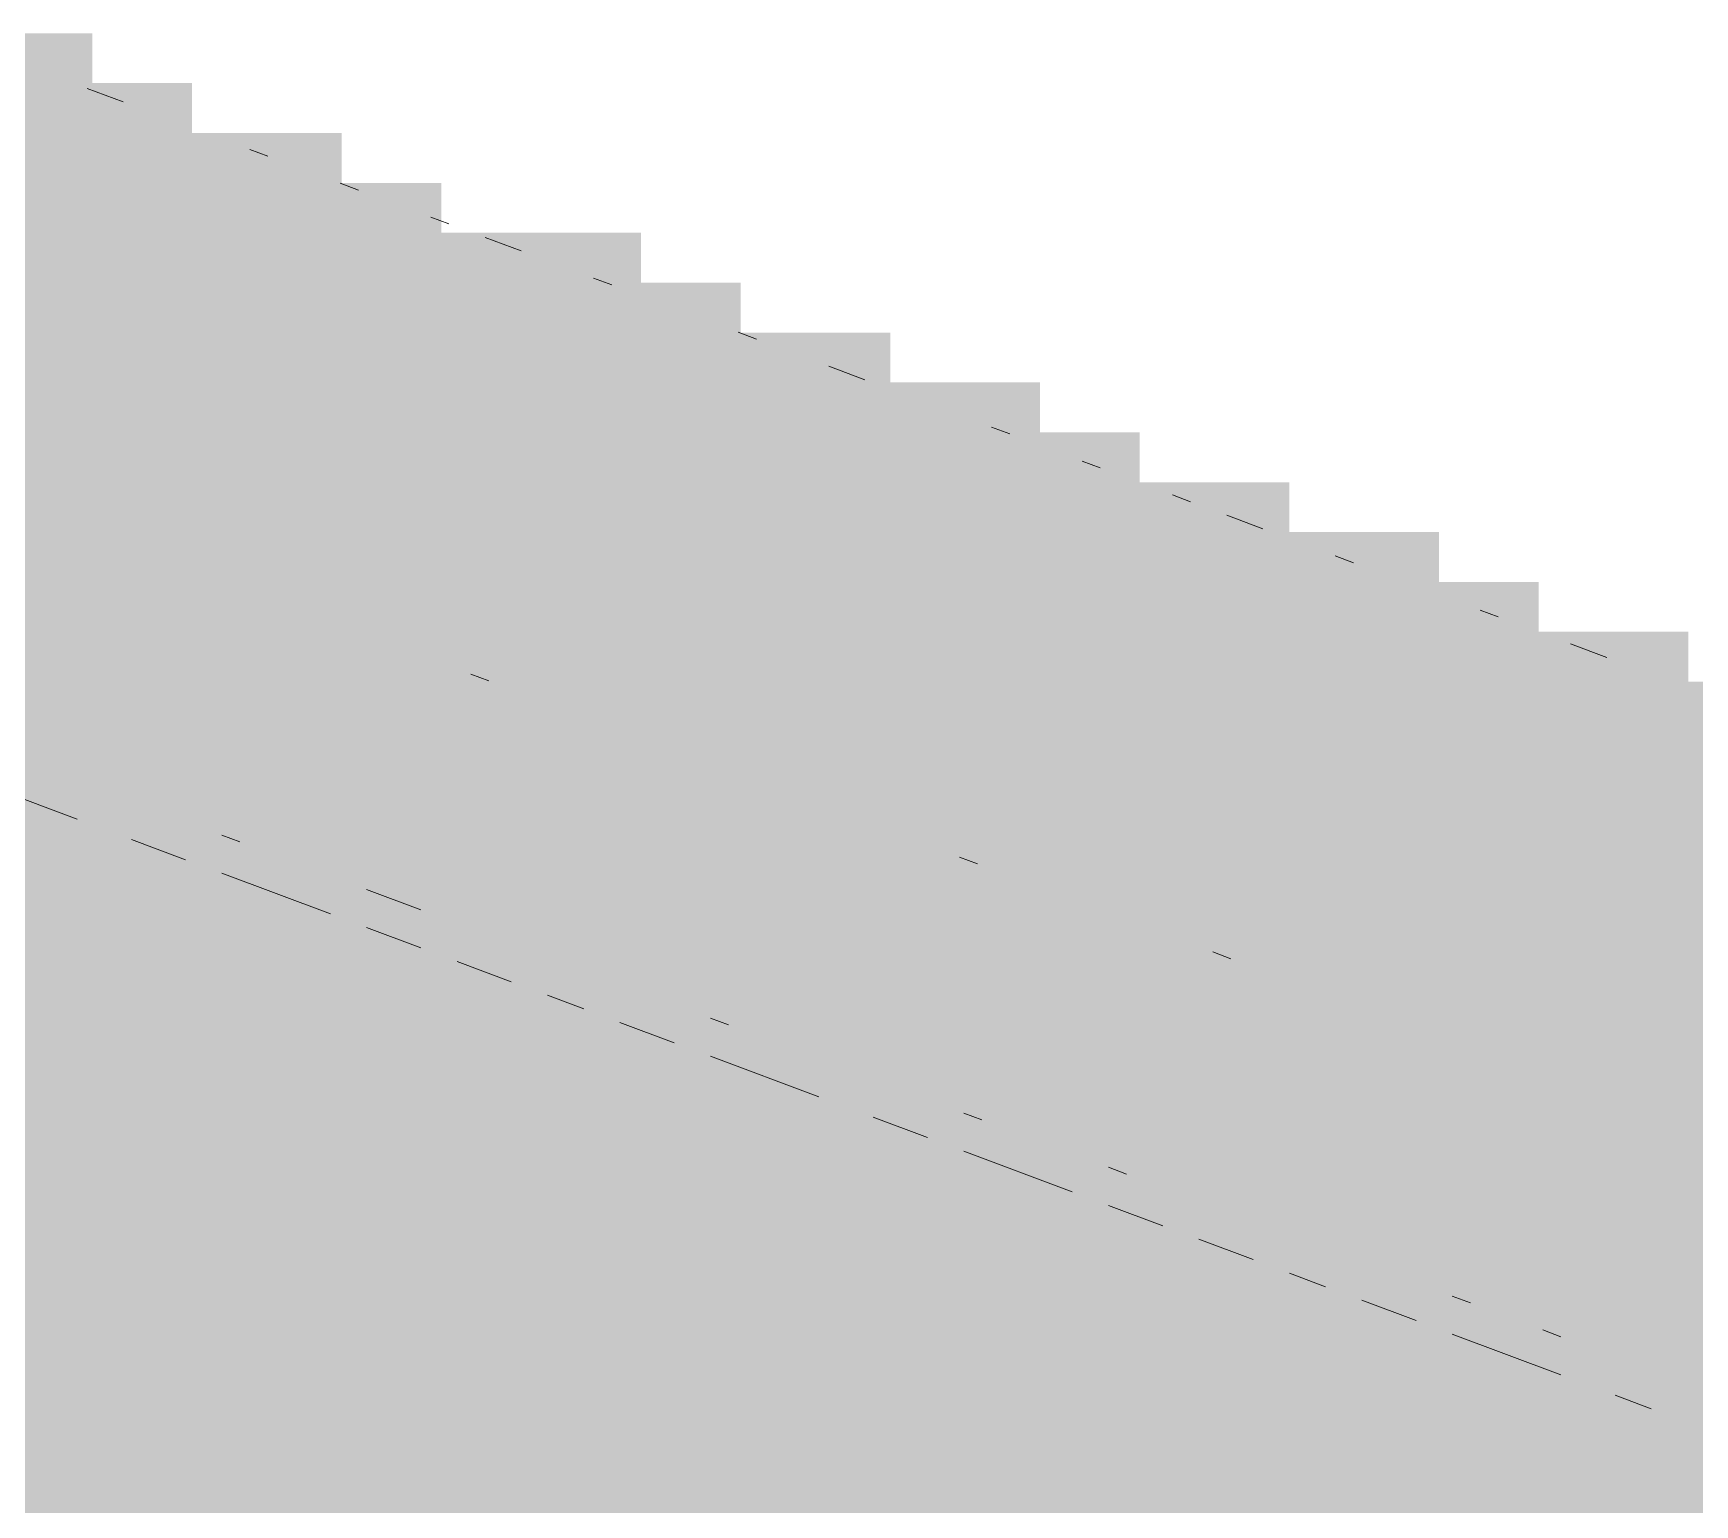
# Paper-space layout '03 3D Building and Roof' of a CAD drawing. Header units: millimetres. Extents: x 5 to 415, y 5 to 292.
# Drawn here: x 163.49 to 169.2, y 117.57 to 122.63 of the extents above; entities that cross this region are included whole.
import ezdxf

# ---------------------------------------------------------------- set-up
doc = ezdxf.new("R2010")
doc.units = ezdxf.units.MM
doc.layers.add('EXISTING', color=7, linetype='Continuous')
doc.layers.add('IMAGES', color=7, linetype='Continuous')

# ---------------------------------------------------------------- blocks, each defined once
blk = doc.blocks.new('SHEET_03')
at = {"layer": 'EXISTING', "color": 250, "lineweight": 9}
for p, q in [((163.6792, 122.4391), (163.8036, 122.3925)), ((164.2387, 122.2295), (164.3009, 122.2062)), ((164.5495, 122.1131), (164.6117, 122.0898)), ((164.8604, 121.9967), (164.9225, 121.9734)), ((165.0468, 121.9268), (165.1712, 121.8802)), ((165.4198, 121.7871), (165.482, 121.7638)), ((165.9171, 121.6008), (165.9793, 121.5775)), ((166.228, 121.4843), (166.3523, 121.4378)), ((166.7874, 121.2748), (166.8496, 121.2515)), ((167.0982, 121.1583), (167.1604, 121.135)), ((167.4091, 121.0419), (167.4712, 121.0186)), ((167.5955, 120.972), (167.7199, 120.9255)), ((167.9685, 120.8323), (168.0307, 120.809)), ((168.4658, 120.646), (168.528, 120.6227)), ((168.7767, 120.5296), (168.901, 120.483)), ((165.0601, 120.4028), (164.9979, 120.4261)), ((163.6448, 119.9278), (163.2718, 120.0676)), ((164.0179, 119.7881), (163.8314, 119.858)), ((164.1422, 119.8726), (164.2044, 119.8493)), ((166.7389, 119.7739), (166.6767, 119.7972)), ((164.5153, 119.6017), (164.1422, 119.7415)), ((164.6397, 119.6863), (164.8262, 119.6164)), ((164.8262, 119.4853), (164.6397, 119.5552)), ((167.6094, 119.4478), (167.5472, 119.4711)), ((165.1371, 119.3688), (164.9506, 119.4387)), ((165.3858, 119.2757), (165.2614, 119.3222)), ((165.6967, 119.1592), (165.5102, 119.2291)), ((165.821, 119.2437), (165.8832, 119.2204)), ((166.1941, 118.9729), (165.821, 119.1126)), ((166.5672, 118.8331), (166.3806, 118.903)), ((166.6915, 118.9176), (166.7537, 118.8943)), ((167.0646, 118.6468), (166.6915, 118.7865)), ((167.189, 118.7313), (167.2511, 118.708)), ((167.3755, 118.5303), (167.189, 118.6002)), ((167.6864, 118.4138), (167.4998, 118.4837)), ((167.9351, 118.3207), (167.8107, 118.3673)), ((168.246, 118.2042), (168.0594, 118.2741)), ((168.3703, 118.2887), (168.4325, 118.2654)), ((168.7434, 118.0179), (168.3703, 118.1576)), ((168.6812, 118.1723), (168.7434, 118.149)), ((169.0543, 117.9014), (168.9299, 117.948))]:
    blk.add_line(p, q, dxfattribs=at)
at = {"layer": 'IMAGES', "color": 7}
for points in [[(163.3549, 122.4571), (163.5262, 122.4571), (163.3549, 122.6286), (163.5262, 122.6286)], [(163.5262, 122.4571), (163.6976, 122.4571), (163.5262, 122.6286), (163.6976, 122.6286)], [(163.1835, 122.2857), (163.5262, 122.2857), (163.1835, 122.4571), (163.5262, 122.4571)], [(163.5262, 122.2857), (163.6976, 122.2857), (163.5262, 122.4571), (163.6976, 122.4571)], [(163.6976, 122.2857), (163.869, 122.2857), (163.6976, 122.4571), (163.869, 122.4571)], [(163.869, 122.2857), (164.0403, 122.2857), (163.869, 122.4571), (164.0403, 122.4571)], [(161.1272, 122.1143), (163.5262, 122.1143), (161.1272, 122.2857), (163.5262, 122.2857)], [(163.5262, 122.1143), (163.6976, 122.1143), (163.5262, 122.2857), (163.6976, 122.2857)], [(163.6976, 122.1143), (163.869, 122.1143), (163.6976, 122.2857), (163.869, 122.2857)], [(163.869, 122.1143), (164.0403, 122.1143), (163.869, 122.2857), (164.0403, 122.2857)], [(164.0403, 122.1143), (164.2117, 122.1143), (164.0403, 122.2857), (164.2117, 122.2857)], [(164.2117, 122.1143), (164.3831, 122.1143), (164.2117, 122.2857), (164.3831, 122.2857)], [(164.3831, 122.1143), (164.5544, 122.1143), (164.3831, 122.2857), (164.5544, 122.2857)], [(161.4699, 121.9429), (164.0403, 121.9429), (161.4699, 122.1143), (164.0403, 122.1143)], [(164.0403, 121.9429), (164.5544, 121.9429), (164.0403, 122.1143), (164.5544, 122.1143)], [(164.5544, 121.9429), (164.7258, 121.9429), (164.5544, 122.1143), (164.7258, 122.1143)], [(164.7258, 121.9429), (164.8971, 121.9429), (164.7258, 122.1143), (164.8971, 122.1143)], [(161.984, 121.7714), (164.5544, 121.7714), (161.984, 121.9429), (164.5544, 121.9429)], [(164.5544, 121.7714), (164.8971, 121.7714), (164.5544, 121.9429), (164.8971, 121.9429)], [(164.8971, 121.7714), (165.2399, 121.7714), (164.8971, 121.9429), (165.2399, 121.9429)], [(165.2399, 121.7714), (165.4112, 121.7714), (165.2399, 121.9429), (165.4112, 121.9429)], [(165.4112, 121.7714), (165.5826, 121.7714), (165.4112, 121.9429), (165.5826, 121.9429)], [(162.3267, 121.6), (164.8971, 121.6), (162.3267, 121.7714), (164.8971, 121.7714)], [(164.8971, 121.6), (165.0685, 121.6), (164.8971, 121.7714), (165.0685, 121.7714)], [(165.0685, 121.6), (165.2399, 121.6), (165.0685, 121.7714), (165.2399, 121.7714)], [(165.2399, 121.6), (165.4112, 121.6), (165.2399, 121.7714), (165.4112, 121.7714)], [(165.4112, 121.6), (165.5826, 121.6), (165.4112, 121.7714), (165.5826, 121.7714)], [(165.5826, 121.6), (165.754, 121.6), (165.5826, 121.7714), (165.754, 121.7714)], [(165.754, 121.6), (165.9253, 121.6), (165.754, 121.7714), (165.9253, 121.7714)], [(162.8408, 121.4286), (165.4112, 121.4286), (162.8408, 121.6), (165.4112, 121.6)], [(165.4112, 121.4286), (165.5826, 121.4286), (165.4112, 121.6), (165.5826, 121.6)], [(165.5826, 121.4286), (165.754, 121.4286), (165.5826, 121.6), (165.754, 121.6)], [(165.754, 121.4286), (165.9253, 121.4286), (165.754, 121.6), (165.9253, 121.6)], [(165.9253, 121.4286), (166.0967, 121.4286), (165.9253, 121.6), (166.0967, 121.6)], [(166.0967, 121.4286), (166.268, 121.4286), (166.0967, 121.6), (166.268, 121.6)], [(166.268, 121.4286), (166.4394, 121.4286), (166.268, 121.6), (166.4394, 121.6)], [(163.3549, 121.2571), (165.754, 121.2571), (163.3549, 121.4286), (165.754, 121.4286)], [(165.754, 121.2571), (165.9253, 121.2571), (165.754, 121.4286), (165.9253, 121.4286)], [(165.9253, 121.2571), (166.268, 121.2571), (165.9253, 121.4286), (166.268, 121.4286)], [(166.268, 121.2571), (166.4394, 121.2571), (166.268, 121.4286), (166.4394, 121.4286)], [(166.4394, 121.2571), (166.6108, 121.2571), (166.4394, 121.4286), (166.6108, 121.4286)], [(166.6108, 121.2571), (166.7821, 121.2571), (166.6108, 121.4286), (166.7821, 121.4286)], [(166.7821, 121.2571), (166.9535, 121.2571), (166.7821, 121.4286), (166.9535, 121.4286)], [(163.3549, 121.0857), (163.6976, 121.0857), (163.3549, 121.2571), (163.6976, 121.2571)], [(163.6976, 121.0857), (166.268, 121.0857), (163.6976, 121.2571), (166.268, 121.2571)], [(166.268, 121.0857), (166.4394, 121.0857), (166.268, 121.2571), (166.4394, 121.2571)], [(166.4394, 121.0857), (166.7821, 121.0857), (166.4394, 121.2571), (166.7821, 121.2571)], [(166.7821, 121.0857), (166.9535, 121.0857), (166.7821, 121.2571), (166.9535, 121.2571)], [(166.9535, 121.0857), (167.1249, 121.0857), (166.9535, 121.2571), (167.1249, 121.2571)], [(167.1249, 121.0857), (167.2962, 121.0857), (167.1249, 121.2571), (167.2962, 121.2571)], [(163.3549, 120.9143), (163.5262, 120.9143), (163.3549, 121.0857), (163.5262, 121.0857)], [(163.5262, 120.9143), (163.6976, 120.9143), (163.5262, 121.0857), (163.6976, 121.0857)], [(163.6976, 120.9143), (164.2117, 120.9143), (163.6976, 121.0857), (164.2117, 121.0857)], [(164.2117, 120.9143), (166.7821, 120.9143), (164.2117, 121.0857), (166.7821, 121.0857)], [(166.7821, 120.9143), (166.9535, 120.9143), (166.7821, 121.0857), (166.9535, 121.0857)], [(166.9535, 120.9143), (167.1249, 120.9143), (166.9535, 121.0857), (167.1249, 121.0857)], [(167.1249, 120.9143), (167.2962, 120.9143), (167.1249, 121.0857), (167.2962, 121.0857)], [(167.2962, 120.9143), (167.4676, 120.9143), (167.2962, 121.0857), (167.4676, 121.0857)], [(167.4676, 120.9143), (167.639, 120.9143), (167.4676, 121.0857), (167.639, 121.0857)], [(167.639, 120.9143), (167.8103, 120.9143), (167.639, 121.0857), (167.8103, 121.0857)], [(163.3549, 120.7429), (163.5262, 120.7429), (163.3549, 120.9143), (163.5262, 120.9143)], [(163.5262, 120.7429), (163.6976, 120.7429), (163.5262, 120.9143), (163.6976, 120.9143)], [(163.6976, 120.7429), (163.869, 120.7429), (163.6976, 120.9143), (163.869, 120.9143)], [(163.869, 120.7429), (164.0403, 120.7429), (163.869, 120.9143), (164.0403, 120.9143)], [(164.0403, 120.7429), (164.2117, 120.7429), (164.0403, 120.9143), (164.2117, 120.9143)], [(164.2117, 120.7429), (164.5544, 120.7429), (164.2117, 120.9143), (164.5544, 120.9143)], [(164.5544, 120.7429), (164.7258, 120.7429), (164.5544, 120.9143), (164.7258, 120.9143)], [(164.7258, 120.7429), (167.1249, 120.7429), (164.7258, 120.9143), (167.1249, 120.9143)], [(167.1249, 120.7429), (167.639, 120.7429), (167.1249, 120.9143), (167.639, 120.9143)], [(167.639, 120.7429), (167.8103, 120.7429), (167.639, 120.9143), (167.8103, 120.9143)], [(167.8103, 120.7429), (167.9817, 120.7429), (167.8103, 120.9143), (167.9817, 120.9143)], [(167.9817, 120.7429), (168.153, 120.7429), (167.9817, 120.9143), (168.153, 120.9143)], [(168.153, 120.7429), (168.3244, 120.7429), (168.153, 120.9143), (168.3244, 120.9143)], [(162.8408, 120.5714), (163.6976, 120.5714), (162.8408, 120.7429), (163.6976, 120.7429)], [(163.6976, 120.5714), (163.869, 120.5714), (163.6976, 120.7429), (163.869, 120.7429)], [(163.869, 120.5714), (164.0403, 120.5714), (163.869, 120.7429), (164.0403, 120.7429)], [(164.0403, 120.5714), (164.2117, 120.5714), (164.0403, 120.7429), (164.2117, 120.7429)], [(164.2117, 120.5714), (164.3831, 120.5714), (164.2117, 120.7429), (164.3831, 120.7429)], [(164.3831, 120.5714), (164.5544, 120.5714), (164.3831, 120.7429), (164.5544, 120.7429)], [(164.5544, 120.5714), (164.7258, 120.5714), (164.5544, 120.7429), (164.7258, 120.7429)], [(164.7258, 120.5714), (165.0685, 120.5714), (164.7258, 120.7429), (165.0685, 120.7429)], [(165.0685, 120.5714), (167.639, 120.5714), (165.0685, 120.7429), (167.639, 120.7429)], [(167.639, 120.5714), (167.8103, 120.5714), (167.639, 120.7429), (167.8103, 120.7429)], [(167.8103, 120.5714), (167.9817, 120.5714), (167.8103, 120.7429), (167.9817, 120.7429)], [(167.9817, 120.5714), (168.153, 120.5714), (167.9817, 120.7429), (168.153, 120.7429)], [(168.153, 120.5714), (168.3244, 120.5714), (168.153, 120.7429), (168.3244, 120.7429)], [(168.3244, 120.5714), (168.4958, 120.5714), (168.3244, 120.7429), (168.4958, 120.7429)], [(168.4958, 120.5714), (168.6671, 120.5714), (168.4958, 120.7429), (168.6671, 120.7429)], [(163.3549, 120.4), (164.2117, 120.4), (163.3549, 120.5714), (164.2117, 120.5714)], [(164.2117, 120.4), (164.3831, 120.4), (164.2117, 120.5714), (164.3831, 120.5714)], [(164.3831, 120.4), (164.5544, 120.4), (164.3831, 120.5714), (164.5544, 120.5714)], [(164.5544, 120.4), (164.7258, 120.4), (164.5544, 120.5714), (164.7258, 120.5714)], [(164.7258, 120.4), (164.8971, 120.4), (164.7258, 120.5714), (164.8971, 120.5714)], [(164.8971, 120.4), (165.0685, 120.4), (164.8971, 120.5714), (165.0685, 120.5714)], [(165.0685, 120.4), (165.5826, 120.4), (165.0685, 120.5714), (165.5826, 120.5714)], [(165.5826, 120.4), (165.754, 120.4), (165.5826, 120.5714), (165.754, 120.5714)], [(165.754, 120.4), (167.9817, 120.4), (165.754, 120.5714), (167.9817, 120.5714)], [(167.9817, 120.4), (168.153, 120.4), (167.9817, 120.5714), (168.153, 120.5714)], [(168.153, 120.4), (168.3244, 120.4), (168.153, 120.5714), (168.3244, 120.5714)], [(168.3244, 120.4), (168.4958, 120.4), (168.3244, 120.5714), (168.4958, 120.5714)], [(168.4958, 120.2286), (168.6671, 120.2286), (168.4958, 120.5714), (168.6671, 120.5714)], [(168.6671, 120.4), (168.8385, 120.4), (168.6671, 120.5714), (168.8385, 120.5714)], [(168.8385, 120.4), (169.0099, 120.4), (168.8385, 120.5714), (169.0099, 120.5714)], [(169.0099, 120.4), (169.1812, 120.4), (169.0099, 120.5714), (169.1812, 120.5714)], [(163.3549, 120.2286), (163.5262, 120.2286), (163.3549, 120.4), (163.5262, 120.4)], [(163.5262, 120.2286), (163.6976, 120.2286), (163.5262, 120.4), (163.6976, 120.4)], [(163.6976, 120.2286), (164.5544, 120.2286), (163.6976, 120.4), (164.5544, 120.4)], [(164.5544, 120.2286), (164.7258, 120.2286), (164.5544, 120.4), (164.7258, 120.4)], [(164.7258, 120.2286), (164.8971, 120.2286), (164.7258, 120.4), (164.8971, 120.4)], [(164.8971, 120.2286), (165.0685, 120.2286), (164.8971, 120.4), (165.0685, 120.4)], [(165.0685, 120.2286), (165.2399, 120.2286), (165.0685, 120.4), (165.2399, 120.4)], [(165.2399, 120.2286), (165.4112, 120.2286), (165.2399, 120.4), (165.4112, 120.4)], [(165.4112, 120.2286), (165.5826, 120.2286), (165.4112, 120.4), (165.5826, 120.4)], [(165.5826, 120.2286), (165.754, 120.2286), (165.5826, 120.4), (165.754, 120.4)], [(165.754, 120.2286), (165.9253, 120.2286), (165.754, 120.4), (165.9253, 120.4)], [(165.9253, 120.2286), (168.4958, 120.2286), (165.9253, 120.4), (168.4958, 120.4)], [(168.6671, 120.2286), (169.0099, 120.2286), (168.6671, 120.4), (169.0099, 120.4)], [(169.0099, 120.2286), (169.1812, 120.2286), (169.0099, 120.4), (169.1812, 120.4)], [(169.1812, 120.2286), (169.3526, 120.2286), (169.1812, 120.4), (169.3526, 120.4)], [(163.3549, 120.0571), (163.5262, 120.0571), (163.3549, 120.2286), (163.5262, 120.2286)], [(163.5262, 120.0571), (163.6976, 120.0571), (163.5262, 120.2286), (163.6976, 120.2286)], [(163.6976, 120.0571), (163.869, 120.0571), (163.6976, 120.2286), (163.869, 120.2286)], [(163.869, 120.0571), (164.3831, 120.0571), (163.869, 120.2286), (164.3831, 120.2286)], [(164.3831, 120.0571), (165.0685, 120.0571), (164.3831, 120.2286), (165.0685, 120.2286)], [(165.0685, 120.0571), (165.2399, 120.0571), (165.0685, 120.2286), (165.2399, 120.2286)], [(165.2399, 120.0571), (165.4112, 120.0571), (165.2399, 120.2286), (165.4112, 120.2286)], [(165.4112, 120.0571), (165.5826, 120.0571), (165.4112, 120.2286), (165.5826, 120.2286)], [(165.5826, 120.0571), (165.754, 120.0571), (165.5826, 120.2286), (165.754, 120.2286)], [(165.754, 120.0571), (165.9253, 120.0571), (165.754, 120.2286), (165.9253, 120.2286)], [(165.9253, 120.0571), (166.6108, 120.0571), (165.9253, 120.2286), (166.6108, 120.2286)], [(166.6108, 120.0571), (169.0099, 120.0571), (166.6108, 120.2286), (169.0099, 120.2286)], [(169.0099, 120.0571), (169.1812, 120.0571), (169.0099, 120.2286), (169.1812, 120.2286)], [(169.1812, 120.0571), (169.5239, 120.0571), (169.1812, 120.2286), (169.5239, 120.2286)], [(163.3549, 119.8857), (163.5262, 119.8857), (163.3549, 120.0571), (163.5262, 120.0571)], [(163.5262, 119.8857), (163.6976, 119.8857), (163.5262, 120.0571), (163.6976, 120.0571)], [(163.6976, 119.8857), (163.869, 119.8857), (163.6976, 120.0571), (163.869, 120.0571)], [(163.869, 119.8857), (164.0403, 119.8857), (163.869, 120.0571), (164.0403, 120.0571)], [(164.0403, 119.8857), (164.3831, 119.8857), (164.0403, 120.0571), (164.3831, 120.0571)], [(164.3831, 119.8857), (164.5544, 119.8857), (164.3831, 120.0571), (164.5544, 120.0571)], [(164.5544, 119.8857), (165.5826, 119.8857), (164.5544, 120.0571), (165.5826, 120.0571)], [(165.5826, 119.8857), (165.754, 119.8857), (165.5826, 120.0571), (165.754, 120.0571)], [(165.754, 119.8857), (165.9253, 119.8857), (165.754, 120.0571), (165.9253, 120.0571)], [(165.9253, 119.8857), (166.0967, 119.8857), (165.9253, 120.0571), (166.0967, 120.0571)], [(166.0967, 119.8857), (166.268, 119.8857), (166.0967, 120.0571), (166.268, 120.0571)], [(166.268, 119.8857), (166.4394, 119.8857), (166.268, 120.0571), (166.4394, 120.0571)], [(166.4394, 119.8857), (166.6108, 119.8857), (166.4394, 120.0571), (166.6108, 120.0571)], [(166.6108, 119.8857), (166.7821, 119.8857), (166.6108, 120.0571), (166.7821, 120.0571)], [(166.7821, 119.8857), (167.1249, 119.8857), (166.7821, 120.0571), (167.1249, 120.0571)], [(167.1249, 119.8857), (169.5239, 119.8857), (167.1249, 120.0571), (169.5239, 120.0571)], [(163.3549, 119.7143), (163.5262, 119.7143), (163.3549, 119.8857), (163.5262, 119.8857)], [(163.5262, 119.7143), (163.6976, 119.7143), (163.5262, 119.8857), (163.6976, 119.8857)], [(163.6976, 119.7143), (163.869, 119.7143), (163.6976, 119.8857), (163.869, 119.8857)], [(163.869, 119.7143), (164.0403, 119.7143), (163.869, 119.8857), (164.0403, 119.8857)], [(164.0403, 119.7143), (164.2117, 119.7143), (164.0403, 119.8857), (164.2117, 119.8857)], [(164.2117, 119.7143), (164.3831, 119.7143), (164.2117, 119.8857), (164.3831, 119.8857)], [(164.3831, 119.7143), (164.8971, 119.7143), (164.3831, 119.8857), (164.8971, 119.8857)], [(164.8971, 119.7143), (165.0685, 119.7143), (164.8971, 119.8857), (165.0685, 119.8857)], [(165.0685, 119.7143), (165.9253, 119.7143), (165.0685, 119.8857), (165.9253, 119.8857)], [(165.9253, 119.7143), (166.268, 119.7143), (165.9253, 119.8857), (166.268, 119.8857)], [(166.268, 119.7143), (166.4394, 119.7143), (166.268, 119.8857), (166.4394, 119.8857)], [(166.4394, 119.7143), (166.6108, 119.7143), (166.4394, 119.8857), (166.6108, 119.8857)], [(166.6108, 119.7143), (166.7821, 119.7143), (166.6108, 119.8857), (166.7821, 119.8857)], [(166.7821, 119.7143), (166.9535, 119.7143), (166.7821, 119.8857), (166.9535, 119.8857)], [(166.9535, 119.7143), (167.1249, 119.7143), (166.9535, 119.8857), (167.1249, 119.8857)], [(167.1249, 119.7143), (167.4676, 119.7143), (167.1249, 119.8857), (167.4676, 119.8857)], [(167.4676, 119.7143), (169.8667, 119.7143), (167.4676, 119.8857), (169.8667, 119.8857)], [(158.0426, 119.5429), (163.5262, 119.5429), (158.0426, 119.7143), (163.5262, 119.7143)], [(163.5262, 119.5429), (163.6976, 119.5429), (163.5262, 119.7143), (163.6976, 119.7143)], [(163.6976, 119.5429), (163.869, 119.5429), (163.6976, 119.7143), (163.869, 119.7143)], [(163.869, 119.5429), (164.0403, 119.5429), (163.869, 119.7143), (164.0403, 119.7143)], [(164.0403, 119.5429), (164.2117, 119.5429), (164.0403, 119.7143), (164.2117, 119.7143)], [(164.2117, 119.5429), (164.5544, 119.5429), (164.2117, 119.7143), (164.5544, 119.7143)], [(164.5544, 119.5429), (164.7258, 119.5429), (164.5544, 119.7143), (164.7258, 119.7143)], [(164.7258, 119.5429), (164.8971, 119.5429), (164.7258, 119.7143), (164.8971, 119.7143)], [(164.8971, 119.5429), (165.0685, 119.5429), (164.8971, 119.7143), (165.0685, 119.7143)], [(165.0685, 119.5429), (165.2399, 119.5429), (165.0685, 119.7143), (165.2399, 119.7143)], [(165.2399, 119.5429), (165.4112, 119.5429), (165.2399, 119.7143), (165.4112, 119.7143)], [(165.4112, 119.5429), (166.4394, 119.5429), (165.4112, 119.7143), (166.4394, 119.7143)], [(166.4394, 119.5429), (166.7821, 119.5429), (166.4394, 119.7143), (166.7821, 119.7143)], [(166.7821, 119.5429), (166.9535, 119.5429), (166.7821, 119.7143), (166.9535, 119.7143)], [(166.9535, 119.5429), (167.1249, 119.5429), (166.9535, 119.7143), (167.1249, 119.7143)], [(167.1249, 119.5429), (167.2962, 119.5429), (167.1249, 119.7143), (167.2962, 119.7143)], [(167.2962, 119.5429), (167.4676, 119.5429), (167.2962, 119.7143), (167.4676, 119.7143)], [(167.4676, 119.5429), (167.9817, 119.5429), (167.4676, 119.7143), (167.9817, 119.7143)], [(167.9817, 119.5429), (170.5521, 119.5429), (167.9817, 119.7143), (170.5521, 119.7143)], [(158.5567, 119.3714), (163.869, 119.3714), (158.5567, 119.5429), (163.869, 119.5429)], [(163.869, 119.3714), (164.2117, 119.3714), (163.869, 119.5429), (164.2117, 119.5429)], [(164.2117, 119.3714), (164.3831, 119.3714), (164.2117, 119.5429), (164.3831, 119.5429)], [(164.3831, 119.3714), (164.5544, 119.3714), (164.3831, 119.5429), (164.5544, 119.5429)], [(164.5544, 119.3714), (164.7258, 119.3714), (164.5544, 119.5429), (164.7258, 119.5429)], [(164.7258, 119.3714), (164.8971, 119.3714), (164.7258, 119.5429), (164.8971, 119.5429)], [(164.8971, 119.3714), (165.0685, 119.3714), (164.8971, 119.5429), (165.0685, 119.5429)], [(165.0685, 119.3714), (165.2399, 119.3714), (165.0685, 119.5429), (165.2399, 119.5429)], [(165.2399, 119.3714), (165.4112, 119.3714), (165.2399, 119.5429), (165.4112, 119.5429)], [(165.4112, 119.3714), (165.5826, 119.3714), (165.4112, 119.5429), (165.5826, 119.5429)], [(165.5826, 119.3714), (165.754, 119.3714), (165.5826, 119.5429), (165.754, 119.5429)], [(165.754, 119.3714), (165.9253, 119.3714), (165.754, 119.5429), (165.9253, 119.5429)], [(165.9253, 119.3714), (166.9535, 119.3714), (165.9253, 119.5429), (166.9535, 119.5429)], [(166.9535, 119.3714), (167.1249, 119.3714), (166.9535, 119.5429), (167.1249, 119.5429)], [(167.1249, 119.3714), (167.2962, 119.3714), (167.1249, 119.5429), (167.2962, 119.5429)], [(167.2962, 119.3714), (167.4676, 119.3714), (167.2962, 119.5429), (167.4676, 119.5429)], [(167.4676, 119.3714), (167.639, 119.3714), (167.4676, 119.5429), (167.639, 119.5429)], [(167.639, 119.3714), (167.8103, 119.3714), (167.639, 119.5429), (167.8103, 119.5429)], [(167.8103, 119.3714), (167.9817, 119.3714), (167.8103, 119.5429), (167.9817, 119.5429)], [(167.9817, 119.3714), (168.3244, 119.3714), (167.9817, 119.5429), (168.3244, 119.5429)], [(168.3244, 119.3714), (170.7235, 119.3714), (168.3244, 119.5429), (170.7235, 119.5429)], [(159.2422, 119.2), (164.3831, 119.2), (159.2422, 119.3714), (164.3831, 119.3714)], [(164.3831, 119.2), (164.7258, 119.2), (164.3831, 119.3714), (164.7258, 119.3714)], [(164.7258, 119.2), (164.8971, 119.2), (164.7258, 119.3714), (164.8971, 119.3714)], [(164.8971, 119.2), (165.2399, 119.2), (164.8971, 119.3714), (165.2399, 119.3714)], [(165.2399, 119.2), (165.4112, 119.2), (165.2399, 119.3714), (165.4112, 119.3714)], [(165.4112, 119.2), (165.5826, 119.2), (165.4112, 119.3714), (165.5826, 119.3714)], [(165.5826, 119.2), (165.754, 119.2), (165.5826, 119.3714), (165.754, 119.3714)], [(165.754, 119.2), (165.9253, 119.2), (165.754, 119.3714), (165.9253, 119.3714)], [(165.9253, 119.2), (166.0967, 119.2), (165.9253, 119.3714), (166.0967, 119.3714)], [(166.0967, 119.2), (167.2962, 119.2), (166.0967, 119.3714), (167.2962, 119.3714)], [(167.2962, 119.2), (167.8103, 119.2), (167.2962, 119.3714), (167.8103, 119.3714)], [(167.8103, 119.2), (167.9817, 119.2), (167.8103, 119.3714), (167.9817, 119.3714)], [(167.9817, 119.2), (168.153, 119.2), (167.9817, 119.3714), (168.153, 119.3714)], [(168.153, 119.2), (168.3244, 119.2), (168.153, 119.3714), (168.3244, 119.3714)], [(168.3244, 119.2), (168.8385, 119.2), (168.3244, 119.3714), (168.8385, 119.3714)], [(168.8385, 119.2), (171.4089, 119.2), (168.8385, 119.3714), (171.4089, 119.3714)], [(159.5849, 119.0286), (164.8971, 119.0286), (159.5849, 119.2), (164.8971, 119.2)], [(164.8971, 119.0286), (165.2399, 119.0286), (164.8971, 119.2), (165.2399, 119.2)], [(165.2399, 119.0286), (165.5826, 119.0286), (165.2399, 119.2), (165.5826, 119.2)], [(165.5826, 119.0286), (165.9253, 119.0286), (165.5826, 119.2), (165.9253, 119.2)], [(165.9253, 119.0286), (166.0967, 119.0286), (165.9253, 119.2), (166.0967, 119.2)], [(166.0967, 119.0286), (166.268, 119.0286), (166.0967, 119.2), (166.268, 119.2)], [(166.268, 119.0286), (166.6108, 119.0286), (166.268, 119.2), (166.6108, 119.2)], [(166.6108, 119.0286), (166.9535, 119.0286), (166.6108, 119.2), (166.9535, 119.2)], [(166.9535, 119.0286), (167.8103, 119.0286), (166.9535, 119.2), (167.8103, 119.2)], [(167.8103, 119.0286), (167.9817, 119.0286), (167.8103, 119.2), (167.9817, 119.2)], [(167.9817, 119.0286), (168.153, 119.0286), (167.9817, 119.2), (168.153, 119.2)], [(168.153, 119.0286), (168.3244, 119.0286), (168.153, 119.2), (168.3244, 119.2)], [(168.3244, 119.0286), (168.4958, 119.0286), (168.3244, 119.2), (168.4958, 119.2)], [(168.4958, 119.0286), (168.8385, 119.0286), (168.4958, 119.2), (168.8385, 119.2)], [(168.8385, 119.0286), (169.1812, 119.0286), (168.8385, 119.2), (169.1812, 119.2)], [(169.1812, 119.0286), (169.3526, 119.0286), (169.1812, 119.2), (169.3526, 119.2)], [(159.9276, 118.8571), (165.2399, 118.8571), (159.9276, 119.0286), (165.2399, 119.0286)], [(165.2399, 118.8571), (165.5826, 118.8571), (165.2399, 119.0286), (165.5826, 119.0286)], [(165.5826, 118.8571), (165.754, 118.8571), (165.5826, 119.0286), (165.754, 119.0286)], [(165.754, 118.8571), (166.0967, 118.8571), (165.754, 119.0286), (166.0967, 119.0286)], [(166.0967, 118.8571), (166.268, 118.8571), (166.0967, 119.0286), (166.268, 119.0286)], [(166.268, 118.8571), (166.4394, 118.8571), (166.268, 119.0286), (166.4394, 119.0286)], [(166.4394, 118.6857), (166.6108, 118.6857), (166.4394, 119.0286), (166.6108, 119.0286)], [(166.6108, 118.8571), (166.9535, 118.8571), (166.6108, 119.0286), (166.9535, 119.0286)], [(166.9535, 118.8571), (167.1249, 118.8571), (166.9535, 119.0286), (167.1249, 119.0286)], [(167.1249, 118.8571), (167.2962, 118.8571), (167.1249, 119.0286), (167.2962, 119.0286)], [(167.2962, 118.8571), (167.4676, 118.8571), (167.2962, 119.0286), (167.4676, 119.0286)], [(167.4676, 118.8571), (168.153, 118.8571), (167.4676, 119.0286), (168.153, 119.0286)], [(168.153, 118.8571), (168.4958, 118.8571), (168.153, 119.0286), (168.4958, 119.0286)], [(168.4958, 118.8571), (168.6671, 118.8571), (168.4958, 119.0286), (168.6671, 119.0286)], [(168.6671, 118.8571), (168.8385, 118.8571), (168.6671, 119.0286), (168.8385, 119.0286)], [(168.8385, 118.8571), (169.0099, 118.8571), (168.8385, 119.0286), (169.0099, 119.0286)], [(169.0099, 118.8571), (169.1812, 118.8571), (169.0099, 119.0286), (169.1812, 119.0286)], [(169.1812, 118.8571), (169.3526, 118.8571), (169.1812, 119.0286), (169.3526, 119.0286)], [(160.6131, 118.6857), (165.754, 118.6857), (160.6131, 118.8571), (165.754, 118.8571)], [(165.754, 118.6857), (166.0967, 118.6857), (165.754, 118.8571), (166.0967, 118.8571)], [(166.0967, 118.6857), (166.268, 118.6857), (166.0967, 118.8571), (166.268, 118.8571)], [(166.268, 118.6857), (166.4394, 118.6857), (166.268, 118.8571), (166.4394, 118.8571)], [(166.6108, 118.6857), (166.7821, 118.6857), (166.6108, 118.8571), (166.7821, 118.8571)], [(166.7821, 118.6857), (166.9535, 118.6857), (166.7821, 118.8571), (166.9535, 118.8571)], [(166.9535, 118.6857), (167.1249, 118.6857), (166.9535, 118.8571), (167.1249, 118.8571)], [(167.1249, 118.6857), (167.2962, 118.6857), (167.1249, 118.8571), (167.2962, 118.8571)], [(167.2962, 118.6857), (167.4676, 118.6857), (167.2962, 118.8571), (167.4676, 118.8571)], [(167.4676, 118.6857), (167.639, 118.6857), (167.4676, 118.8571), (167.639, 118.8571)], [(167.639, 118.6857), (167.9817, 118.6857), (167.639, 118.8571), (167.9817, 118.8571)], [(167.9817, 118.6857), (168.6671, 118.6857), (167.9817, 118.8571), (168.6671, 118.8571)], [(168.6671, 118.6857), (168.8385, 118.6857), (168.6671, 118.8571), (168.8385, 118.8571)], [(168.8385, 118.6857), (169.0099, 118.6857), (168.8385, 118.8571), (169.0099, 118.8571)], [(169.0099, 118.6857), (169.1812, 118.6857), (169.0099, 118.8571), (169.1812, 118.8571)], [(169.1812, 118.6857), (169.3526, 118.6857), (169.1812, 118.8571), (169.3526, 118.8571)], [(160.7844, 118.5143), (166.0967, 118.5143), (160.7844, 118.6857), (166.0967, 118.6857)], [(166.0967, 118.5143), (166.4394, 118.5143), (166.0967, 118.6857), (166.4394, 118.6857)], [(166.4394, 118.5143), (166.6108, 118.5143), (166.4394, 118.6857), (166.6108, 118.6857)], [(166.6108, 118.5143), (166.7821, 118.5143), (166.6108, 118.6857), (166.7821, 118.6857)], [(166.7821, 118.5143), (166.9535, 118.5143), (166.7821, 118.6857), (166.9535, 118.6857)], [(166.9535, 118.5143), (167.4676, 118.5143), (166.9535, 118.6857), (167.4676, 118.6857)], [(167.4676, 118.5143), (167.639, 118.5143), (167.4676, 118.6857), (167.639, 118.6857)], [(167.639, 118.5143), (167.8103, 118.5143), (167.639, 118.6857), (167.8103, 118.6857)], [(167.8103, 118.5143), (167.9817, 118.5143), (167.8103, 118.6857), (167.9817, 118.6857)], [(167.9817, 118.5143), (168.153, 118.5143), (167.9817, 118.6857), (168.153, 118.6857)], [(168.153, 118.5143), (169.1812, 118.5143), (168.153, 118.6857), (169.1812, 118.6857)], [(169.1812, 118.5143), (169.3526, 118.5143), (169.1812, 118.6857), (169.3526, 118.6857)], [(161.4699, 118.3429), (166.6108, 118.3429), (161.4699, 118.5143), (166.6108, 118.5143)], [(166.6108, 118.3429), (166.7821, 118.3429), (166.6108, 118.5143), (166.7821, 118.5143)], [(166.7821, 118.3429), (166.9535, 118.3429), (166.7821, 118.5143), (166.9535, 118.5143)], [(166.9535, 118.3429), (167.1249, 118.3429), (166.9535, 118.5143), (167.1249, 118.5143)], [(167.1249, 118.3429), (167.2962, 118.3429), (167.1249, 118.5143), (167.2962, 118.5143)], [(167.2962, 118.3429), (167.4676, 118.3429), (167.2962, 118.5143), (167.4676, 118.5143)], [(167.4676, 118.3429), (167.8103, 118.3429), (167.4676, 118.5143), (167.8103, 118.5143)], [(167.8103, 118.3429), (167.9817, 118.3429), (167.8103, 118.5143), (167.9817, 118.5143)], [(167.9817, 118.3429), (168.153, 118.3429), (167.9817, 118.5143), (168.153, 118.5143)], [(168.153, 118.3429), (168.4958, 118.3429), (168.153, 118.5143), (168.4958, 118.5143)], [(168.4958, 118.3429), (168.6671, 118.3429), (168.4958, 118.5143), (168.6671, 118.5143)], [(168.6671, 118.3429), (169.5239, 118.3429), (168.6671, 118.5143), (169.5239, 118.5143)], [(161.984, 118.1714), (167.1249, 118.1714), (161.984, 118.3429), (167.1249, 118.3429)], [(167.1249, 118.1714), (167.2962, 118.1714), (167.1249, 118.3429), (167.2962, 118.3429)], [(167.2962, 118.1714), (167.4676, 118.1714), (167.2962, 118.3429), (167.4676, 118.3429)], [(167.4676, 118.1714), (167.639, 118.1714), (167.4676, 118.3429), (167.639, 118.3429)], [(167.639, 118.1714), (167.8103, 118.1714), (167.639, 118.3429), (167.8103, 118.3429)], [(167.8103, 118.1714), (167.9817, 118.1714), (167.8103, 118.3429), (167.9817, 118.3429)], [(167.9817, 118.1714), (168.153, 118.1714), (167.9817, 118.3429), (168.153, 118.3429)], [(168.153, 118.1714), (168.3244, 118.1714), (168.153, 118.3429), (168.3244, 118.3429)], [(168.3244, 118.1714), (168.4958, 118.1714), (168.3244, 118.3429), (168.4958, 118.3429)], [(168.4958, 118.1714), (168.6671, 118.1714), (168.4958, 118.3429), (168.6671, 118.3429)], [(168.6671, 118.1714), (168.8385, 118.1714), (168.6671, 118.3429), (168.8385, 118.3429)], [(168.8385, 118.1714), (169.0099, 118.1714), (168.8385, 118.3429), (169.0099, 118.3429)], [(169.0099, 118.1714), (170.038, 118.1714), (169.0099, 118.3429), (170.038, 118.3429)], [(162.3267, 118), (167.4676, 118), (162.3267, 118.1714), (167.4676, 118.1714)], [(167.4676, 118), (167.8103, 118), (167.4676, 118.1714), (167.8103, 118.1714)], [(167.8103, 118), (167.9817, 118), (167.8103, 118.1714), (167.9817, 118.1714)], [(167.9817, 118), (168.153, 118), (167.9817, 118.1714), (168.153, 118.1714)], [(168.153, 118), (168.3244, 118), (168.153, 118.1714), (168.3244, 118.1714)], [(168.3244, 118), (168.4958, 118), (168.3244, 118.1714), (168.4958, 118.1714)], [(168.4958, 118), (168.6671, 118), (168.4958, 118.1714), (168.6671, 118.1714)], [(168.6671, 118), (168.8385, 118), (168.6671, 118.1714), (168.8385, 118.1714)], [(168.8385, 118), (169.0099, 118), (168.8385, 118.1714), (169.0099, 118.1714)], [(169.0099, 118), (169.1812, 118), (169.0099, 118.1714), (169.1812, 118.1714)], [(169.1812, 118), (169.3526, 118), (169.1812, 118.1714), (169.3526, 118.1714)], [(162.8408, 117.8286), (167.9817, 117.8286), (162.8408, 118), (167.9817, 118)], [(167.9817, 117.8286), (168.153, 117.8286), (167.9817, 118), (168.153, 118)], [(168.153, 117.8286), (168.3244, 117.8286), (168.153, 118), (168.3244, 118)], [(168.3244, 117.8286), (168.4958, 117.8286), (168.3244, 118), (168.4958, 118)], [(168.4958, 117.8286), (168.6671, 117.8286), (168.4958, 118), (168.6671, 118)], [(168.6671, 117.8286), (169.0099, 117.8286), (168.6671, 118), (169.0099, 118)], [(169.0099, 117.8286), (169.1812, 117.8286), (169.0099, 118), (169.1812, 118)], [(169.1812, 117.8286), (169.5239, 117.8286), (169.1812, 118), (169.5239, 118)], [(163.1835, 117.6571), (168.4958, 117.6571), (163.1835, 117.8286), (168.4958, 117.8286)], [(168.4958, 117.6571), (168.6671, 117.6571), (168.4958, 117.8286), (168.6671, 117.8286)], [(168.6671, 117.6571), (168.8385, 117.6571), (168.6671, 117.8286), (168.8385, 117.8286)], [(168.8385, 117.6571), (169.0099, 117.6571), (168.8385, 117.8286), (169.0099, 117.8286)], [(169.0099, 117.6571), (169.1812, 117.6571), (169.0099, 117.8286), (169.1812, 117.8286)], [(169.1812, 117.6571), (169.3526, 117.6571), (169.1812, 117.8286), (169.3526, 117.8286)], [(163.3549, 117.4857), (163.6976, 117.4857), (163.3549, 117.6571), (163.6976, 117.6571)], [(163.6976, 117.4857), (168.8385, 117.4857), (163.6976, 117.6571), (168.8385, 117.6571)], [(168.8385, 117.4857), (169.1812, 117.4857), (168.8385, 117.6571), (169.1812, 117.6571)], [(169.1812, 117.4857), (169.3526, 117.4857), (169.1812, 117.6571), (169.3526, 117.6571)]]:
    blk.add_solid(points, dxfattribs=at)

psp = doc.layouts.new('03 3D Building and Roof')

# ---------------------------------------------------------------- block references
psp.add_blockref('SHEET_03', (0, 0))

doc.saveas('drawing.dxf')
